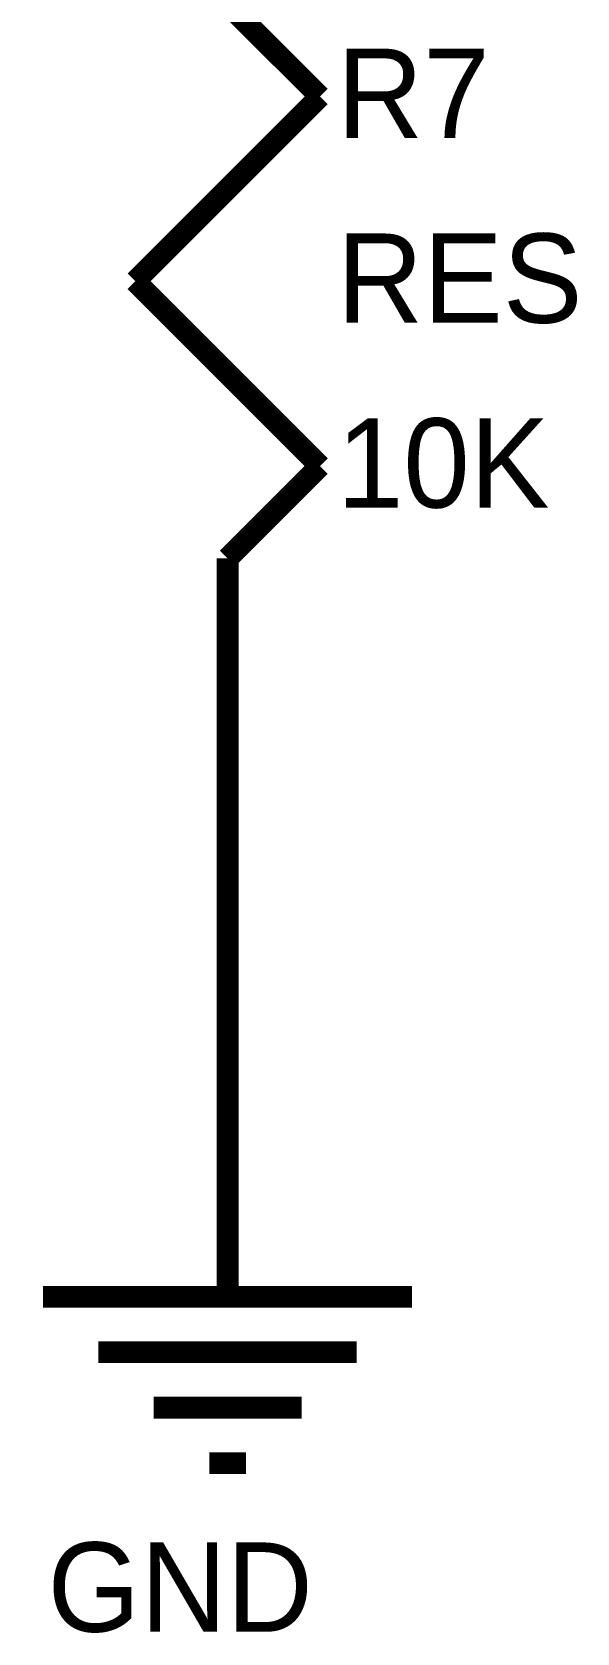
# Model space of a CAD drawing. Header units: millimetres. Extents: x 0 to 9.5, y 0 to 7.5.
# Drawn here: x 4.894 to 5.189, y 2.918 to 3.785 of the extents above; entities that cross this region are included whole.
import ezdxf

# ---------------------------------------------------------------- set-up
doc = ezdxf.new("R2010")
doc.units = ezdxf.units.MM
doc.header["$MEASUREMENT"] = 0
doc.layers.add('Sheet', color=255, linetype='Continuous')

msp = doc.modelspace()

# ---------------------------------------------------------------- linework, layer by layer
at = {"layer": 'Sheet', "const_width": 0.0118}
for points in [[(5.05016, 3.75), (5.00013, 3.79982)], [(4.95011, 3.64993), (5.05016, 3.75)], [(5.05016, 3.54987), (4.95011, 3.64993)], [(5.00013, 3.49983), (5.05016, 3.54987)], [(5.00013, 3.49983), (5.00013, 3.39997)], [(5.00013, 3.39997), (5.00013, 3.19984)], [(5.00013, 3.19984), (5.00013, 3.09998)], [(4.90008, 3.09998), (5.09998, 3.09998)], [(4.93009, 3.06996), (5.06996, 3.06996)], [(4.96011, 3.03994), (5.04015, 3.03994)], [(4.99013, 3.00992), (5.01014, 3.00992)]]:
    msp.add_lwpolyline(points, dxfattribs=at)

# ---------------------------------------------------------------- texts
at = {"layer": 'Sheet'}
for s, p in [('R7', (5.05933, 3.72748)), ('RES', (5.05933, 3.62742)), ('10K', (5.05933, 3.52735)), ('GND', (4.90258, 2.91861))]:
    msp.add_text(s, height=0.048366, dxfattribs=at).set_placement(p)

doc.saveas('drawing.dxf')
